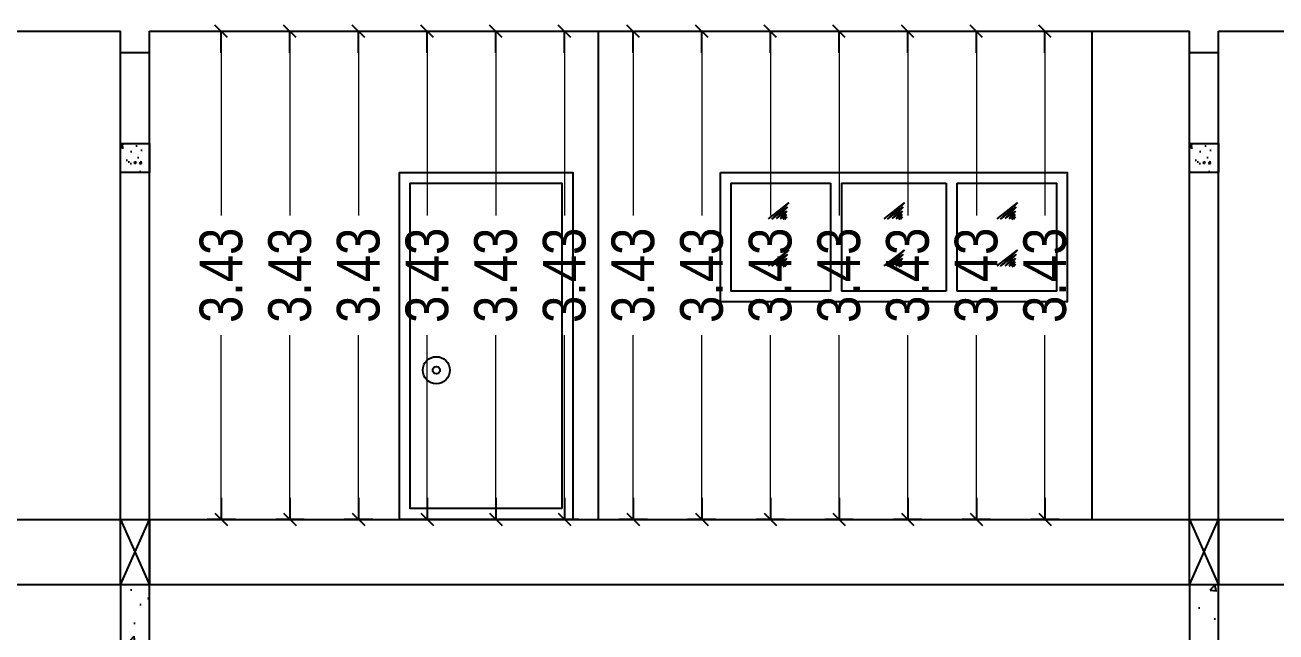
# Model space of a CAD drawing. Header units: metres. Extents: x 113306 to 118716, y -27251 to 0.
# Drawn here: x 118665.62 to 118674.42, y -26934.76 to -26930.5 of the extents above; entities that cross this region are included whole.
import ezdxf

# ---------------------------------------------------------------- set-up
doc = ezdxf.new("R2010")
doc.units = ezdxf.units.M
doc.header["$MEASUREMENT"] = 0
doc.header["$PDMODE"] = 35
doc.linetypes.add('HIDDEN', pattern=[0.375, 0.25, -0.125])
for name, color, linetype in [('BLK_1_FLR_0_REGULAR_ROOM_1', 117, 'Continuous'), ('BLK_1_FLR_0_REGULAR_ROOM_10', 117, 'Continuous'), ('BLK_1_FLR_0_REGULAR_ROOM_11', 117, 'Continuous'), ('BLK_1_FLR_0_REGULAR_ROOM_12', 117, 'Continuous'), ('BLK_1_FLR_0_REGULAR_ROOM_13', 117, 'Continuous'), ('BLK_1_FLR_0_REGULAR_ROOM_2', 117, 'Continuous'), ('BLK_1_FLR_0_REGULAR_ROOM_3', 117, 'Continuous'), ('BLK_1_FLR_0_REGULAR_ROOM_4', 117, 'Continuous'), ('BLK_1_FLR_0_REGULAR_ROOM_5', 117, 'Continuous'), ('BLK_1_FLR_0_REGULAR_ROOM_6', 117, 'Continuous'), ('BLK_1_FLR_0_REGULAR_ROOM_7', 117, 'Continuous'), ('BLK_1_FLR_0_REGULAR_ROOM_8', 117, 'Continuous'), ('BLK_1_FLR_0_REGULAR_ROOM_9', 117, 'Continuous')]:
    doc.layers.add(name, color=color, linetype=linetype)
doc.styles.add('Arial', font='swissc.ttf')
doc.dimstyles.new('FLOOR DIM BUILDING DIM', dxfattribs={"dimtxt": 0.4, "dimasz": 0.025, "dimexe": 0.075, "dimexo": 0.3, "dimgap": 0.09, "dimtad": 0, "dimzin": 3, "dimdsep": 46, "dimtxsty": 'Arial', "dimblk": 'JM1', "dimcen": -0.09, "dimse1": 1, "dimse2": 1, "dimclrd": 5, "dimclre": 250, "dimclrt": 1, "dimazin": 0, "dimtfac": 0.65, "dimtix": 1, "dimtofl": 0, "dimtmove": 0, "dimatfit": 2, "dimfxl": 0, "dimfrac": 1, "dimtolj": 1, "dimlwd": 18, "dimlwe": -1, "dimarcsym": 0})

# ---------------------------------------------------------------- blocks, each defined once
blk = doc.blocks.new('YJTYJ')
at = {"ltscale": 1.5}
for points in [[(118536.8223, -26938.3106), (118535.6031, -26938.3106), (118535.6031, -26935.8722), (118536.8223, -26935.8722)], [(118536.7463, -26938.2346), (118535.6791, -26938.2346), (118535.6791, -26935.9482), (118536.7463, -26935.9482)]]:
    blk.add_lwpolyline(points, close=True, dxfattribs=at)
for radius in [0.0953, 0.0257]:
    blk.add_circle((118535.8628, -26937.2627), radius, dxfattribs=at)
blk = doc.blocks.new('TYJTYK')
h = blk.add_hatch()
h.set_pattern_fill('AR-CONC', color=0, scale=0.003)
h.set_pattern_definition([(50, (116263.7809, -28132.2814), (0.54655401, -0.04781726), [0.05715, -0.62865]), (355, (116263.7809, -28132.2814), (-0.10573026, 0.57317054), [0.04572, -0.50292175]), (100.451445, (116263.82645, -28132.2854), (0.44082374, 0.52535326), [0.04857003, -0.53427073]), (46.1842, (116263.7809, -28132.129), (0.81323712, -0.12612698), [0.085725, -0.942975]), (96.635558, (116263.8487, -28132.1395), (0.7122124, 0.74227837), [0.07285507, -0.80140682]), (351.18415, (116263.7809, -28132.129), (0.7122124, 0.74227837), [0.0685799, -0.7543792]), (21, (116263.8571, -28132.1671), (0.45484317, -0.306795595), [0.05715, -0.62865]), (326, (116263.8571, -28132.1671), (0.18540609, 0.5525639), [0.04572, -0.50292]), (71.451445, (116263.895, -28132.19266), (0.64024926, 0.24576831), [0.04857003, -0.53426981]), (37.5, (116263.7809, -28132.2814), (0.00926581, 0.253665117), [0, -0.496824, 0, -0.51054, 0, -0.504825]), (7.5, (116263.7809, -28132.2814), (0.200458988, 0.300541724), [0, -0.291084, 0, -0.485394, 0, -0.192405]), (327.5, (116263.61097, -28132.2814), (0.406771786, -0.017186232), [0, -0.1905, 0, -0.59436, 0, -0.78867]), (317.5, (116263.53477, -28132.2814), (0.444387544, 0.076279473), [0, -0.24765, 0, -0.394716, 0, -0.56007])])
h.paths.add_polyline_path([(118531.0491, -26938.7678), (118530.8473, -26938.7678), (118530.8473, -26940.108), (118531.0491, -26940.108)])
h = blk.add_hatch()
h.set_pattern_fill('AR-CONC', color=0, scale=0.003)
h.set_pattern_definition([(50, (116263.7809, -28132.37706), (0.54655401, -0.04781726), [0.05715, -0.62865]), (355, (116263.7809, -28132.37706), (-0.10573026, 0.57317054), [0.04572, -0.50292175]), (100.451445, (116263.82645, -28132.38105), (0.44082374, 0.52535326), [0.04857003, -0.53427073]), (46.1842, (116263.7809, -28132.22466), (0.81323712, -0.12612698), [0.085725, -0.942975]), (96.635558, (116263.8487, -28132.2352), (0.7122124, 0.74227837), [0.07285507, -0.80140682]), (351.18415, (116263.7809, -28132.2247), (0.7122124, 0.74227837), [0.0685799, -0.7543792]), (21, (116263.8571, -28132.26276), (0.45484317, -0.306795595), [0.05715, -0.62865]), (326, (116263.8571, -28132.26276), (0.18540609, 0.5525639), [0.04572, -0.50292]), (71.451445, (116263.895, -28132.28833), (0.64024926, 0.24576831), [0.04857003, -0.53426981]), (37.5, (116263.7809, -28132.37706), (0.00926581, 0.253665117), [0, -0.496824, 0, -0.51054, 0, -0.504825]), (7.5, (116263.7809, -28132.37706), (0.200458988, 0.300541724), [0, -0.291084, 0, -0.485394, 0, -0.192405]), (327.5, (116263.61097, -28132.37706), (0.406771786, -0.017186232), [0, -0.1905, 0, -0.59436, 0, -0.78867]), (317.5, (116263.53477, -28132.37706), (0.444387544, 0.076279473), [0, -0.24765, 0, -0.394716, 0, -0.56007])])
h.paths.add_polyline_path([(118530.2384, -26940.108), (118530.2384, -26940.5652), (118531.658, -26940.5652), (118531.658, -26940.108)])
h = blk.add_hatch()
h.set_pattern_fill('AR-SAND', color=0, scale=0.003)
h.set_pattern_definition([(37.5, (116263.7809, -28132.37706), (-0.004800094, 0.146823971), [0, -0.115824, 0, -0.12954, 0, -0.123825]), (7.5, (116263.7809, -28132.37706), (0.134856985, 0.21504753), [0, -0.062484, 0, -0.104394, 0, -0.040005]), (327.5, (116263.68717, -28132.37706), (0.237297711, 0.0004311554), [0, -0.0381, 0, -0.13716, 0, -0.17907]), (317.5, (116263.68717, -28132.37706), (0.229066936, 0.066878797), [0, -0.01905, 0, -0.089916, 0, -0.10287])])
h.paths.add_polyline_path([(118530.2384, -26940.5652), (118530.2384, -26940.7176), (118531.658, -26940.7176), (118531.658, -26940.5652)])
at = {"color": 0}
for p, q in [((118530.8473, -26938.3106), (118531.0505, -26938.7706)), ((118530.8473, -26938.7706), (118531.0505, -26938.3106)), ((118530.8473, -26938.7706), (118530.8473, -26940.108)), ((118531.0505, -26940.108), (118531.0505, -26938.7706))]:
    blk.add_line(p, q, dxfattribs=at)
at = {"color": 0, "linetype": 'HIDDEN', "ltscale": 0.3}
blk.add_line((118530.2384, -26940.5652), (118531.658, -26940.5652), dxfattribs=at)
at = {"color": 0}
blk.add_lwpolyline([(118530.8473, -26938.3106), (118531.0505, -26938.3106), (118531.0505, -26938.7706), (118530.8473, -26938.7706)], close=True, dxfattribs=at)
blk.add_lwpolyline([(118530.2384, -26940.108), (118530.2384, -26940.108), (118530.2384, -26940.7176), (118531.658, -26940.7176), (118531.658, -26940.108), (118530.2384, -26940.108)], dxfattribs=at)
blk = doc.blocks.new('JM1')
at = {"color": 2}
for p, q in [((0, 2), (0, -2)), ((-3, 0), (0, 0)), ((-0.88, -0.88), (0.88, 0.88))]:
    blk.add_line(p, q, dxfattribs=at)
blk = doc.blocks.new('*D249')
at = {"layer": 'BLK_1_FLR_0_REGULAR_ROOM_1', "color": 5, "lineweight": 18, "ltscale": 1.5}
for p, q in [((118667.0003, -26930.5937), (118667.0003, -26931.8382)), ((118667.0003, -26933.9231), (118667.0003, -26932.6786))]:
    blk.add_line(p, q, dxfattribs=at)
at = {"layer": 'Defpoints', "color": 0, "ltscale": 1.5}
for p in [(118667.0003, -26930.5437), (118667.0003, -26930.5437), (118667.0003, -26933.9731)]:
    blk.add_point(p, dxfattribs=at)
at = {"layer": 'BLK_1_FLR_0_REGULAR_ROOM_1', "color": 5, "lineweight": 18, "ltscale": 1.5, "xscale": 0.05, "yscale": 0.05, "zscale": 0.05}
for p, rotation in [((118667.0003, -26930.5437), 90), ((118667.0003, -26933.9731), 270)]:
    blk.add_blockref('JM1', p, dxfattribs=dict(at, rotation=rotation))
at = {"layer": 'BLK_1_FLR_0_REGULAR_ROOM_1', "color": 1, "ltscale": 1.5, "insert": (118667.0003, -26932.2584), "char_height": 0.3, "attachment_point": 5, "rotation": 90, "style": 'Arial'}
blk.add_mtext('\\A1;3.43', dxfattribs=at)
blk = doc.blocks.new('*D250')
at = {"layer": 'BLK_1_FLR_0_REGULAR_ROOM_2', "color": 5, "lineweight": 18, "ltscale": 1.5}
for p, q in [((118667.4831, -26930.5937), (118667.4831, -26931.8382)), ((118667.4831, -26933.9231), (118667.4831, -26932.6786))]:
    blk.add_line(p, q, dxfattribs=at)
at = {"layer": 'Defpoints', "color": 0, "ltscale": 1.5}
for p in [(118667.4831, -26930.5437), (118667.4831, -26930.5437), (118667.4831, -26933.9731)]:
    blk.add_point(p, dxfattribs=at)
at = {"layer": 'BLK_1_FLR_0_REGULAR_ROOM_2', "color": 5, "lineweight": 18, "ltscale": 1.5, "xscale": 0.05, "yscale": 0.05, "zscale": 0.05}
for p, rotation in [((118667.4831, -26930.5437), 90), ((118667.4831, -26933.9731), 270)]:
    blk.add_blockref('JM1', p, dxfattribs=dict(at, rotation=rotation))
at = {"layer": 'BLK_1_FLR_0_REGULAR_ROOM_2', "color": 1, "ltscale": 1.5, "insert": (118667.4831, -26932.2584), "char_height": 0.3, "attachment_point": 5, "rotation": 90, "style": 'Arial'}
blk.add_mtext('\\A1;3.43', dxfattribs=at)
blk = doc.blocks.new('*D251')
at = {"layer": 'BLK_1_FLR_0_REGULAR_ROOM_3', "color": 5, "lineweight": 18, "ltscale": 1.5}
for p, q in [((118667.9658, -26930.5937), (118667.9658, -26931.8382)), ((118667.9658, -26933.9231), (118667.9658, -26932.6786))]:
    blk.add_line(p, q, dxfattribs=at)
at = {"layer": 'Defpoints', "color": 0, "ltscale": 1.5}
for p in [(118667.9658, -26930.5437), (118667.9658, -26930.5437), (118667.9658, -26933.9731)]:
    blk.add_point(p, dxfattribs=at)
at = {"layer": 'BLK_1_FLR_0_REGULAR_ROOM_3', "color": 5, "lineweight": 18, "ltscale": 1.5, "xscale": 0.05, "yscale": 0.05, "zscale": 0.05}
for p, rotation in [((118667.9658, -26930.5437), 90), ((118667.9658, -26933.9731), 270)]:
    blk.add_blockref('JM1', p, dxfattribs=dict(at, rotation=rotation))
at = {"layer": 'BLK_1_FLR_0_REGULAR_ROOM_3', "color": 1, "ltscale": 1.5, "insert": (118667.9658, -26932.2584), "char_height": 0.3, "attachment_point": 5, "rotation": 90, "style": 'Arial'}
blk.add_mtext('\\A1;3.43', dxfattribs=at)
blk = doc.blocks.new('*D252')
at = {"layer": 'BLK_1_FLR_0_REGULAR_ROOM_4', "color": 5, "lineweight": 18, "ltscale": 1.5}
for p, q in [((118668.4486, -26930.5937), (118668.4486, -26931.8382)), ((118668.4486, -26933.9231), (118668.4486, -26932.6786))]:
    blk.add_line(p, q, dxfattribs=at)
at = {"layer": 'Defpoints', "color": 0, "ltscale": 1.5}
for p in [(118668.4486, -26930.5437), (118668.4486, -26930.5437), (118668.4486, -26933.9731)]:
    blk.add_point(p, dxfattribs=at)
at = {"layer": 'BLK_1_FLR_0_REGULAR_ROOM_4', "color": 5, "lineweight": 18, "ltscale": 1.5, "xscale": 0.05, "yscale": 0.05, "zscale": 0.05}
for p, rotation in [((118668.4486, -26930.5437), 90), ((118668.4486, -26933.9731), 270)]:
    blk.add_blockref('JM1', p, dxfattribs=dict(at, rotation=rotation))
at = {"layer": 'BLK_1_FLR_0_REGULAR_ROOM_4', "color": 1, "ltscale": 1.5, "insert": (118668.4486, -26932.2584), "char_height": 0.3, "attachment_point": 5, "rotation": 90, "style": 'Arial'}
blk.add_mtext('\\A1;3.43', dxfattribs=at)
blk = doc.blocks.new('*D253')
at = {"layer": 'BLK_1_FLR_0_REGULAR_ROOM_5', "color": 5, "lineweight": 18, "ltscale": 1.5}
for p, q in [((118668.9314, -26930.5937), (118668.9314, -26931.8382)), ((118668.9314, -26933.9231), (118668.9314, -26932.6786))]:
    blk.add_line(p, q, dxfattribs=at)
at = {"layer": 'Defpoints', "color": 0, "ltscale": 1.5}
for p in [(118668.9314, -26930.5437), (118668.9314, -26930.5437), (118668.9314, -26933.9731)]:
    blk.add_point(p, dxfattribs=at)
at = {"layer": 'BLK_1_FLR_0_REGULAR_ROOM_5', "color": 5, "lineweight": 18, "ltscale": 1.5, "xscale": 0.05, "yscale": 0.05, "zscale": 0.05}
for p, rotation in [((118668.9314, -26930.5437), 90), ((118668.9314, -26933.9731), 270)]:
    blk.add_blockref('JM1', p, dxfattribs=dict(at, rotation=rotation))
at = {"layer": 'BLK_1_FLR_0_REGULAR_ROOM_5', "color": 1, "ltscale": 1.5, "insert": (118668.9314, -26932.2584), "char_height": 0.3, "attachment_point": 5, "rotation": 90, "style": 'Arial'}
blk.add_mtext('\\A1;3.43', dxfattribs=at)
blk = doc.blocks.new('*D254')
at = {"layer": 'BLK_1_FLR_0_REGULAR_ROOM_6', "color": 5, "lineweight": 18, "ltscale": 1.5}
for p, q in [((118669.4142, -26930.5937), (118669.4142, -26931.8382)), ((118669.4142, -26933.9231), (118669.4142, -26932.6786))]:
    blk.add_line(p, q, dxfattribs=at)
at = {"layer": 'Defpoints', "color": 0, "ltscale": 1.5}
for p in [(118669.4142, -26930.5437), (118669.4142, -26930.5437), (118669.4142, -26933.9731)]:
    blk.add_point(p, dxfattribs=at)
at = {"layer": 'BLK_1_FLR_0_REGULAR_ROOM_6', "color": 5, "lineweight": 18, "ltscale": 1.5, "xscale": 0.05, "yscale": 0.05, "zscale": 0.05}
for p, rotation in [((118669.4142, -26930.5437), 90), ((118669.4142, -26933.9731), 270)]:
    blk.add_blockref('JM1', p, dxfattribs=dict(at, rotation=rotation))
at = {"layer": 'BLK_1_FLR_0_REGULAR_ROOM_6', "color": 1, "ltscale": 1.5, "insert": (118669.4142, -26932.2584), "char_height": 0.3, "attachment_point": 5, "rotation": 90, "style": 'Arial'}
blk.add_mtext('\\A1;3.43', dxfattribs=at)
blk = doc.blocks.new('*D255')
at = {"layer": 'BLK_1_FLR_0_REGULAR_ROOM_7', "color": 5, "lineweight": 18, "ltscale": 1.5}
for p, q in [((118669.897, -26930.5937), (118669.897, -26931.8382)), ((118669.897, -26933.9231), (118669.897, -26932.6786))]:
    blk.add_line(p, q, dxfattribs=at)
at = {"layer": 'Defpoints', "color": 0, "ltscale": 1.5}
for p in [(118669.897, -26930.5437), (118669.897, -26930.5437), (118669.897, -26933.9731)]:
    blk.add_point(p, dxfattribs=at)
at = {"layer": 'BLK_1_FLR_0_REGULAR_ROOM_7', "color": 5, "lineweight": 18, "ltscale": 1.5, "xscale": 0.05, "yscale": 0.05, "zscale": 0.05}
for p, rotation in [((118669.897, -26930.5437), 90), ((118669.897, -26933.9731), 270)]:
    blk.add_blockref('JM1', p, dxfattribs=dict(at, rotation=rotation))
at = {"layer": 'BLK_1_FLR_0_REGULAR_ROOM_7', "color": 1, "ltscale": 1.5, "insert": (118669.897, -26932.2584), "char_height": 0.3, "attachment_point": 5, "rotation": 90, "style": 'Arial'}
blk.add_mtext('\\A1;3.43', dxfattribs=at)
blk = doc.blocks.new('*D256')
at = {"layer": 'BLK_1_FLR_0_REGULAR_ROOM_8', "color": 5, "lineweight": 18, "ltscale": 1.5}
for p, q in [((118670.3797, -26930.5937), (118670.3797, -26931.8382)), ((118670.3797, -26933.9231), (118670.3797, -26932.6786))]:
    blk.add_line(p, q, dxfattribs=at)
at = {"layer": 'Defpoints', "color": 0, "ltscale": 1.5}
for p in [(118670.3797, -26930.5437), (118670.3797, -26930.5437), (118670.3797, -26933.9731)]:
    blk.add_point(p, dxfattribs=at)
at = {"layer": 'BLK_1_FLR_0_REGULAR_ROOM_8', "color": 5, "lineweight": 18, "ltscale": 1.5, "xscale": 0.05, "yscale": 0.05, "zscale": 0.05}
for p, rotation in [((118670.3797, -26930.5437), 90), ((118670.3797, -26933.9731), 270)]:
    blk.add_blockref('JM1', p, dxfattribs=dict(at, rotation=rotation))
at = {"layer": 'BLK_1_FLR_0_REGULAR_ROOM_8', "color": 1, "ltscale": 1.5, "insert": (118670.3797, -26932.2584), "char_height": 0.3, "attachment_point": 5, "rotation": 90, "style": 'Arial'}
blk.add_mtext('\\A1;3.43', dxfattribs=at)
blk = doc.blocks.new('*D257')
at = {"layer": 'BLK_1_FLR_0_REGULAR_ROOM_9', "color": 5, "lineweight": 18, "ltscale": 1.5}
for p, q in [((118670.8625, -26930.5937), (118670.8625, -26931.8382)), ((118670.8625, -26933.9231), (118670.8625, -26932.6786))]:
    blk.add_line(p, q, dxfattribs=at)
at = {"layer": 'Defpoints', "color": 0, "ltscale": 1.5}
for p in [(118670.8625, -26930.5437), (118670.8625, -26930.5437), (118670.8625, -26933.9731)]:
    blk.add_point(p, dxfattribs=at)
at = {"layer": 'BLK_1_FLR_0_REGULAR_ROOM_9', "color": 5, "lineweight": 18, "ltscale": 1.5, "xscale": 0.05, "yscale": 0.05, "zscale": 0.05}
for p, rotation in [((118670.8625, -26930.5437), 90), ((118670.8625, -26933.9731), 270)]:
    blk.add_blockref('JM1', p, dxfattribs=dict(at, rotation=rotation))
at = {"layer": 'BLK_1_FLR_0_REGULAR_ROOM_9', "color": 1, "ltscale": 1.5, "insert": (118670.8625, -26932.2584), "char_height": 0.3, "attachment_point": 5, "rotation": 90, "style": 'Arial'}
blk.add_mtext('\\A1;3.43', dxfattribs=at)
blk = doc.blocks.new('*D258')
at = {"layer": 'BLK_1_FLR_0_REGULAR_ROOM_10', "color": 5, "lineweight": 18, "ltscale": 1.5}
for p, q in [((118671.3453, -26930.5937), (118671.3453, -26931.8382)), ((118671.3453, -26933.9231), (118671.3453, -26932.6786))]:
    blk.add_line(p, q, dxfattribs=at)
at = {"layer": 'Defpoints', "color": 0, "ltscale": 1.5}
for p in [(118671.3453, -26930.5437), (118671.3453, -26930.5437), (118671.3453, -26933.9731)]:
    blk.add_point(p, dxfattribs=at)
at = {"layer": 'BLK_1_FLR_0_REGULAR_ROOM_10', "color": 5, "lineweight": 18, "ltscale": 1.5, "xscale": 0.05, "yscale": 0.05, "zscale": 0.05}
for p, rotation in [((118671.3453, -26930.5437), 90), ((118671.3453, -26933.9731), 270)]:
    blk.add_blockref('JM1', p, dxfattribs=dict(at, rotation=rotation))
at = {"layer": 'BLK_1_FLR_0_REGULAR_ROOM_10', "color": 1, "ltscale": 1.5, "insert": (118671.3453, -26932.2584), "char_height": 0.3, "attachment_point": 5, "rotation": 90, "style": 'Arial'}
blk.add_mtext('\\A1;3.43', dxfattribs=at)
blk = doc.blocks.new('*D259')
at = {"layer": 'BLK_1_FLR_0_REGULAR_ROOM_11', "color": 5, "lineweight": 18, "ltscale": 1.5}
for p, q in [((118671.8281, -26930.5937), (118671.8281, -26931.8382)), ((118671.8281, -26933.9231), (118671.8281, -26932.6786))]:
    blk.add_line(p, q, dxfattribs=at)
at = {"layer": 'Defpoints', "color": 0, "ltscale": 1.5}
for p in [(118671.8281, -26930.5437), (118671.8281, -26930.5437), (118671.8281, -26933.9731)]:
    blk.add_point(p, dxfattribs=at)
at = {"layer": 'BLK_1_FLR_0_REGULAR_ROOM_11', "color": 5, "lineweight": 18, "ltscale": 1.5, "xscale": 0.05, "yscale": 0.05, "zscale": 0.05}
for p, rotation in [((118671.8281, -26930.5437), 90), ((118671.8281, -26933.9731), 270)]:
    blk.add_blockref('JM1', p, dxfattribs=dict(at, rotation=rotation))
at = {"layer": 'BLK_1_FLR_0_REGULAR_ROOM_11', "color": 1, "ltscale": 1.5, "insert": (118671.8281, -26932.2584), "char_height": 0.3, "attachment_point": 5, "rotation": 90, "style": 'Arial'}
blk.add_mtext('\\A1;3.43', dxfattribs=at)
blk = doc.blocks.new('*D260')
at = {"layer": 'BLK_1_FLR_0_REGULAR_ROOM_12', "color": 5, "lineweight": 18, "ltscale": 1.5}
for p, q in [((118672.3109, -26930.5937), (118672.3109, -26931.8382)), ((118672.3109, -26933.9231), (118672.3109, -26932.6786))]:
    blk.add_line(p, q, dxfattribs=at)
at = {"layer": 'Defpoints', "color": 0, "ltscale": 1.5}
for p in [(118672.3109, -26930.5437), (118672.3109, -26930.5437), (118672.3109, -26933.9731)]:
    blk.add_point(p, dxfattribs=at)
at = {"layer": 'BLK_1_FLR_0_REGULAR_ROOM_12', "color": 5, "lineweight": 18, "ltscale": 1.5, "xscale": 0.05, "yscale": 0.05, "zscale": 0.05}
for p, rotation in [((118672.3109, -26930.5437), 90), ((118672.3109, -26933.9731), 270)]:
    blk.add_blockref('JM1', p, dxfattribs=dict(at, rotation=rotation))
at = {"layer": 'BLK_1_FLR_0_REGULAR_ROOM_12', "color": 1, "ltscale": 1.5, "insert": (118672.3109, -26932.2584), "char_height": 0.3, "attachment_point": 5, "rotation": 90, "style": 'Arial'}
blk.add_mtext('\\A1;3.43', dxfattribs=at)
blk = doc.blocks.new('*D261')
at = {"layer": 'BLK_1_FLR_0_REGULAR_ROOM_13', "color": 5, "lineweight": 18, "ltscale": 1.5}
for p, q in [((118672.7936, -26930.5937), (118672.7936, -26931.8382)), ((118672.7936, -26933.9231), (118672.7936, -26932.6786))]:
    blk.add_line(p, q, dxfattribs=at)
at = {"layer": 'Defpoints', "color": 0, "ltscale": 1.5}
for p in [(118672.7936, -26930.5437), (118672.7936, -26930.5437), (118672.7936, -26933.9731)]:
    blk.add_point(p, dxfattribs=at)
at = {"layer": 'BLK_1_FLR_0_REGULAR_ROOM_13', "color": 5, "lineweight": 18, "ltscale": 1.5, "xscale": 0.05, "yscale": 0.05, "zscale": 0.05}
for p, rotation in [((118672.7936, -26930.5437), 90), ((118672.7936, -26933.9731), 270)]:
    blk.add_blockref('JM1', p, dxfattribs=dict(at, rotation=rotation))
at = {"layer": 'BLK_1_FLR_0_REGULAR_ROOM_13', "color": 1, "ltscale": 1.5, "insert": (118672.7936, -26932.2584), "char_height": 0.3, "attachment_point": 5, "rotation": 90, "style": 'Arial'}
blk.add_mtext('\\A1;3.43', dxfattribs=at)

msp = doc.modelspace()

# ---------------------------------------------------------------- hatches: boundary and pattern name
at = {"ltscale": 1.5}
h = msp.add_hatch(dxfattribs=at)
h.set_pattern_fill('AR-CONC', color=256, scale=0.0254)
h.set_pattern_definition([(50, (115289.76891, -25474.5646), (0.1821840864, -0.015939042), [0.01905, -0.20955]), (355, (115289.76891, -25474.5646), (-0.035242839, 0.191056802), [0.01524, -0.16764]), (100.4514445, (115289.7841, -25474.56593), (0.146941247, 0.175117758), [0.016190009, -0.178090096]), (46.1842, (115289.76891, -25474.5138), (0.271079298, -0.042041897), [0.028575, -0.314325]), (96.6356355, (115289.7915, -25474.5173), (0.237404134, 0.247426125), [0.024285027, -0.267135295]), (351.184164, (115289.7689, -25474.5138), (0.237404134, 0.247426124), [0.02286, -0.25146]), (21, (115289.79431, -25474.5265), (0.151614391, -0.102265198), [0.01905, -0.20955]), (326, (115289.79431, -25474.5265), (0.061802094, 0.184188111), [0.01524, -0.16764]), (71.451445, (115289.80695, -25474.53502), (0.213416484, 0.081922913), [0.016190008, -0.178090096]), (37.5, (115289.768913, -25474.5646), (0.0030886033, 0.0845550389), [0, -0.165608, 0, -0.17018, 0, -0.168275]), (7.5, (115289.76891, -25474.5646), (0.0668196625, 0.1001805748), [0, -0.097028, 0, -0.161798, 0, -0.064135]), (327.5, (115289.71227, -25474.5646), (0.1355908988, -0.0057289374), [0, -0.0635, 0, -0.19812, 0, -0.26289]), (317.5, (115289.68687, -25474.5646), (0.148129287, 0.0254266655), [0, -0.08255, 0, -0.131572, 0, -0.18669])])
h.paths.add_polyline_path([(118666.4948, -26931.3315), (118666.2916, -26931.3315), (118666.2916, -26931.5347), (118666.4948, -26931.5347)])
h = msp.add_hatch(dxfattribs=at)
h.set_pattern_fill('AR-CONC', color=256, scale=0.0254)
h.set_pattern_definition([(50, (115297.28731, -25474.5646), (0.1821840864, -0.015939042), [0.01905, -0.20955]), (355, (115297.28731, -25474.5646), (-0.035242839, 0.191056802), [0.01524, -0.16764]), (100.4514445, (115297.3025, -25474.56593), (0.146941247, 0.175117758), [0.016190009, -0.178090096]), (46.1842, (115297.28731, -25474.5138), (0.271079298, -0.042041897), [0.028575, -0.314325]), (96.6356355, (115297.3099, -25474.5173), (0.237404134, 0.247426125), [0.024285027, -0.267135295]), (351.184164, (115297.2873, -25474.5138), (0.237404134, 0.247426124), [0.02286, -0.25146]), (21, (115297.31271, -25474.5265), (0.151614391, -0.102265198), [0.01905, -0.20955]), (326, (115297.31271, -25474.5265), (0.061802094, 0.184188111), [0.01524, -0.16764]), (71.451445, (115297.32535, -25474.53502), (0.213416484, 0.081922913), [0.016190008, -0.178090096]), (37.5, (115297.287313, -25474.5646), (0.0030886033, 0.0845550389), [0, -0.165608, 0, -0.17018, 0, -0.168275]), (7.5, (115297.28731, -25474.5646), (0.0668196625, 0.1001805748), [0, -0.097028, 0, -0.161798, 0, -0.064135]), (327.5, (115297.23067, -25474.5646), (0.1355908988, -0.0057289374), [0, -0.0635, 0, -0.19812, 0, -0.26289]), (317.5, (115297.20527, -25474.5646), (0.148129287, 0.0254266655), [0, -0.08255, 0, -0.131572, 0, -0.18669])])
h.paths.add_polyline_path([(118674.0132, -26931.3315), (118673.81, -26931.3315), (118673.81, -26931.5347), (118674.0132, -26931.5347)])

# ---------------------------------------------------------------- linework, layer by layer
for p, q in [((118663.7008, -26930.5437), (118666.2916, -26930.5437)), ((118666.2916, -26934.4331), (118666.2916, -26930.5437)), ((118666.4948, -26934.4331), (118666.4948, -26930.5437)), ((118666.4948, -26930.5437), (118673.81, -26930.5437)), ((118669.6505, -26930.5437), (118669.6505, -26933.9731)), ((118673.1242, -26930.5437), (118673.1242, -26933.9731)), ((118673.81, -26934.4331), (118673.81, -26930.5437)), ((118674.0132, -26934.4331), (118674.0132, -26930.5437)), ((118674.0132, -26930.5437), (118682.0425, -26930.5437)), ((118666.2916, -26930.6913), (118666.4948, -26930.6913)), ((118673.81, -26930.6913), (118674.0132, -26930.6913)), ((118663.4976, -26933.9731), (118709.9308, -26933.9731)), ((118710.762, -26934.4331), (118661.1278, -26934.4331))]:
    msp.add_line(p, q, dxfattribs=at)
at = {"color": 1}
for p, q in [((118671.2858, -26931.6107), (118671.2858, -26932.3687)), ((118671.3618, -26931.6107), (118671.3618, -26932.3687)), ((118672.0987, -26931.6107), (118672.0987, -26932.3687)), ((118672.1747, -26931.6107), (118672.1747, -26932.3687))]:
    msp.add_line(p, q, dxfattribs=at)
at = {"color": 3, "linetype": 'ByBlock'}
for p, q in [((118670.8485, -26931.8603), (118670.9914, -26931.7485)), ((118670.9914, -26931.7485), (118670.872, -26931.8626)), ((118670.872, -26931.8626), (118670.983, -26931.78)), ((118670.983, -26931.78), (118670.9048, -26931.8601)), ((118670.9048, -26931.8601), (118670.9774, -26931.8077)), ((118670.9774, -26931.8077), (118670.9331, -26931.8616)), ((118671.6625, -26931.8603), (118671.8054, -26931.7485)), ((118671.8054, -26931.7485), (118671.6861, -26931.8626)), ((118671.6861, -26931.8626), (118671.797, -26931.78)), ((118671.797, -26931.78), (118671.7188, -26931.8601)), ((118671.7188, -26931.8601), (118671.7915, -26931.8077)), ((118671.7915, -26931.8077), (118671.7471, -26931.8616)), ((118672.4564, -26931.8603), (118672.5993, -26931.7485)), ((118672.5993, -26931.7485), (118672.4799, -26931.8626)), ((118672.4799, -26931.8626), (118672.5909, -26931.78)), ((118672.5909, -26931.78), (118672.5127, -26931.8601)), ((118672.5127, -26931.8601), (118672.5853, -26931.8077)), ((118672.5853, -26931.8077), (118672.541, -26931.8616)), ((118670.9331, -26931.8616), (118670.9759, -26931.8319)), ((118670.9759, -26931.8319), (118670.9517, -26931.8631)), ((118670.9517, -26931.8631), (118670.978, -26931.847)), ((118670.978, -26931.847), (118670.9633, -26931.8636)), ((118670.9633, -26931.8636), (118670.9706, -26931.8553)), ((118671.7471, -26931.8616), (118671.79, -26931.8319)), ((118671.79, -26931.8319), (118671.7658, -26931.8631)), ((118671.7658, -26931.8631), (118671.792, -26931.847)), ((118671.792, -26931.847), (118671.7774, -26931.8636)), ((118671.7774, -26931.8636), (118671.7847, -26931.8553)), ((118672.541, -26931.8616), (118672.5838, -26931.8319)), ((118672.5838, -26931.8319), (118672.5596, -26931.8631)), ((118672.5596, -26931.8631), (118672.5859, -26931.847)), ((118672.5859, -26931.847), (118672.5712, -26931.8636)), ((118672.5712, -26931.8636), (118672.5785, -26931.8553)), ((118670.8485, -26932.1925), (118670.9914, -26932.0807)), ((118670.9914, -26932.0807), (118670.872, -26932.1948)), ((118671.6625, -26932.1925), (118671.8054, -26932.0807)), ((118671.8054, -26932.0807), (118671.6861, -26932.1948)), ((118672.4564, -26932.1925), (118672.5993, -26932.0807)), ((118672.5993, -26932.0807), (118672.4799, -26932.1948)), ((118670.872, -26932.1948), (118670.983, -26932.1121)), ((118670.983, -26932.1121), (118670.9048, -26932.1922)), ((118670.9048, -26932.1922), (118670.9774, -26932.1398)), ((118670.9774, -26932.1398), (118670.9331, -26932.1938)), ((118670.9331, -26932.1938), (118670.9759, -26932.164)), ((118670.9759, -26932.164), (118670.9517, -26932.1953)), ((118670.9517, -26932.1953), (118670.978, -26932.1791)), ((118670.978, -26932.1791), (118670.9633, -26932.1958)), ((118671.6861, -26932.1948), (118671.797, -26932.1121)), ((118671.797, -26932.1121), (118671.7188, -26932.1922)), ((118671.7188, -26932.1922), (118671.7915, -26932.1398)), ((118671.7915, -26932.1398), (118671.7471, -26932.1938)), ((118671.7471, -26932.1938), (118671.79, -26932.164)), ((118671.79, -26932.164), (118671.7658, -26932.1953)), ((118671.7658, -26932.1953), (118671.792, -26932.1791)), ((118671.792, -26932.1791), (118671.7774, -26932.1958)), ((118672.4799, -26932.1948), (118672.5909, -26932.1121)), ((118672.5909, -26932.1121), (118672.5127, -26932.1922)), ((118672.5127, -26932.1922), (118672.5853, -26932.1398)), ((118672.5853, -26932.1398), (118672.541, -26932.1938)), ((118672.541, -26932.1938), (118672.5838, -26932.164)), ((118672.5838, -26932.164), (118672.5596, -26932.1953)), ((118672.5596, -26932.1953), (118672.5859, -26932.1791)), ((118672.5859, -26932.1791), (118672.5712, -26932.1958)), ((118670.9633, -26932.1958), (118670.9706, -26932.1875)), ((118671.7774, -26932.1958), (118671.7847, -26932.1875)), ((118672.5712, -26932.1958), (118672.5785, -26932.1875))]:
    msp.add_line(p, q, dxfattribs=at)
at = {"ltscale": 1.5}
for points in [[(118666.2916, -26931.3315), (118666.4948, -26931.3315), (118666.4948, -26931.5347), (118666.2916, -26931.5347)], [(118673.81, -26931.3315), (118674.0132, -26931.3315), (118674.0132, -26931.5347), (118673.81, -26931.5347)]]:
    msp.add_lwpolyline(points, close=True, dxfattribs=at)
at = {"color": 1}
msp.add_lwpolyline([(118670.5109, -26931.5347), (118672.9495, -26931.5347), (118672.9495, -26932.4447), (118670.5109, -26932.4447)], close=True, dxfattribs=at)
for points in [[(118671.2858, -26932.3687), (118670.5869, -26932.3687), (118670.5869, -26931.6107), (118671.2858, -26931.6107)], [(118671.3618, -26931.6107), (118672.0987, -26931.6107)], [(118672.1747, -26931.6107), (118672.8735, -26931.6107), (118672.8735, -26932.3687), (118672.1747, -26932.3687)], [(118672.0987, -26932.3687), (118671.3618, -26932.3687)]]:
    msp.add_lwpolyline(points, dxfattribs=at)

# ---------------------------------------------------------------- block references
at = {"color": 3}
msp.add_blockref('YJTYJ', (132.6503, 4.3374), dxfattribs=at)
for p in [(135.4443, 4.3374), (142.9627, 4.3374)]:
    msp.add_blockref('TYJTYK', p)

# ---------------------------------------------------------------- dimensions: what is measured, and where the dimension line sits
at = {"layer": 'BLK_1_FLR_0_REGULAR_ROOM_1', "color": 2, "ltscale": 1.5}
dim = msp.add_linear_dim(base=(118667.0003, -26930.5437), p1=(118667.0003, -26933.9731), p2=(118667.0003, -26930.5437), angle=90, dimstyle='FLOOR DIM BUILDING DIM', override={"dimtxt": 0.3, "dimasz": 0.05, "dimpost": '\\X', "dimtfillclr": 256}, dxfattribs=at)
dim.commit()
dim.dimension.update_dxf_attribs({"geometry": '*D249', "text_midpoint": (118667.0003, -26932.2584)})
at = {"layer": 'BLK_1_FLR_0_REGULAR_ROOM_10', "color": 2, "ltscale": 1.5}
dim = msp.add_linear_dim(base=(118671.3453, -26930.5437), p1=(118671.3453, -26933.9731), p2=(118671.3453, -26930.5437), angle=90, dimstyle='FLOOR DIM BUILDING DIM', override={"dimtxt": 0.3, "dimasz": 0.05, "dimpost": '\\X', "dimtfillclr": 256}, dxfattribs=at)
dim.commit()
dim.dimension.update_dxf_attribs({"geometry": '*D258', "text_midpoint": (118671.3453, -26932.2584)})
at = {"layer": 'BLK_1_FLR_0_REGULAR_ROOM_11', "color": 2, "ltscale": 1.5}
dim = msp.add_linear_dim(base=(118671.8281, -26930.5437), p1=(118671.8281, -26933.9731), p2=(118671.8281, -26930.5437), angle=90, dimstyle='FLOOR DIM BUILDING DIM', override={"dimtxt": 0.3, "dimasz": 0.05, "dimpost": '\\X', "dimtfillclr": 256}, dxfattribs=at)
dim.commit()
dim.dimension.update_dxf_attribs({"geometry": '*D259', "text_midpoint": (118671.8281, -26932.2584)})
at = {"layer": 'BLK_1_FLR_0_REGULAR_ROOM_12', "color": 2, "ltscale": 1.5}
dim = msp.add_linear_dim(base=(118672.3109, -26930.5437), p1=(118672.3109, -26933.9731), p2=(118672.3109, -26930.5437), angle=90, dimstyle='FLOOR DIM BUILDING DIM', override={"dimtxt": 0.3, "dimasz": 0.05, "dimpost": '\\X', "dimtfillclr": 256}, dxfattribs=at)
dim.commit()
dim.dimension.update_dxf_attribs({"geometry": '*D260', "text_midpoint": (118672.3109, -26932.2584)})
at = {"layer": 'BLK_1_FLR_0_REGULAR_ROOM_13', "color": 2, "ltscale": 1.5}
dim = msp.add_linear_dim(base=(118672.7936, -26930.5437), p1=(118672.7936, -26933.9731), p2=(118672.7936, -26930.5437), angle=90, dimstyle='FLOOR DIM BUILDING DIM', override={"dimtxt": 0.3, "dimasz": 0.05, "dimpost": '\\X', "dimtfillclr": 256}, dxfattribs=at)
dim.commit()
dim.dimension.update_dxf_attribs({"geometry": '*D261', "text_midpoint": (118672.7936, -26932.2584)})
at = {"layer": 'BLK_1_FLR_0_REGULAR_ROOM_2', "color": 2, "ltscale": 1.5}
dim = msp.add_linear_dim(base=(118667.4831, -26930.5437), p1=(118667.4831, -26933.9731), p2=(118667.4831, -26930.5437), angle=90, dimstyle='FLOOR DIM BUILDING DIM', override={"dimtxt": 0.3, "dimasz": 0.05, "dimpost": '\\X', "dimtfillclr": 256}, dxfattribs=at)
dim.commit()
dim.dimension.update_dxf_attribs({"geometry": '*D250', "text_midpoint": (118667.4831, -26932.2584)})
at = {"layer": 'BLK_1_FLR_0_REGULAR_ROOM_3', "color": 2, "ltscale": 1.5}
dim = msp.add_linear_dim(base=(118667.9658, -26930.5437), p1=(118667.9658, -26933.9731), p2=(118667.9658, -26930.5437), angle=90, dimstyle='FLOOR DIM BUILDING DIM', override={"dimtxt": 0.3, "dimasz": 0.05, "dimpost": '\\X', "dimtfillclr": 256}, dxfattribs=at)
dim.commit()
dim.dimension.update_dxf_attribs({"geometry": '*D251', "text_midpoint": (118667.9658, -26932.2584)})
at = {"layer": 'BLK_1_FLR_0_REGULAR_ROOM_4', "color": 2, "ltscale": 1.5}
dim = msp.add_linear_dim(base=(118668.4486, -26930.5437), p1=(118668.4486, -26933.9731), p2=(118668.4486, -26930.5437), angle=90, dimstyle='FLOOR DIM BUILDING DIM', override={"dimtxt": 0.3, "dimasz": 0.05, "dimpost": '\\X', "dimtfillclr": 256}, dxfattribs=at)
dim.commit()
dim.dimension.update_dxf_attribs({"geometry": '*D252', "text_midpoint": (118668.4486, -26932.2584)})
at = {"layer": 'BLK_1_FLR_0_REGULAR_ROOM_5', "color": 2, "ltscale": 1.5}
dim = msp.add_linear_dim(base=(118668.9314, -26930.5437), p1=(118668.9314, -26933.9731), p2=(118668.9314, -26930.5437), angle=90, dimstyle='FLOOR DIM BUILDING DIM', override={"dimtxt": 0.3, "dimasz": 0.05, "dimpost": '\\X', "dimtfillclr": 256}, dxfattribs=at)
dim.commit()
dim.dimension.update_dxf_attribs({"geometry": '*D253', "text_midpoint": (118668.9314, -26932.2584)})
at = {"layer": 'BLK_1_FLR_0_REGULAR_ROOM_6', "color": 2, "ltscale": 1.5}
dim = msp.add_linear_dim(base=(118669.4142, -26930.5437), p1=(118669.4142, -26933.9731), p2=(118669.4142, -26930.5437), angle=90, dimstyle='FLOOR DIM BUILDING DIM', override={"dimtxt": 0.3, "dimasz": 0.05, "dimpost": '\\X', "dimtfillclr": 256}, dxfattribs=at)
dim.commit()
dim.dimension.update_dxf_attribs({"geometry": '*D254', "text_midpoint": (118669.4142, -26932.2584)})
at = {"layer": 'BLK_1_FLR_0_REGULAR_ROOM_7', "color": 2, "ltscale": 1.5}
dim = msp.add_linear_dim(base=(118669.897, -26930.5437), p1=(118669.897, -26933.9731), p2=(118669.897, -26930.5437), angle=90, dimstyle='FLOOR DIM BUILDING DIM', override={"dimtxt": 0.3, "dimasz": 0.05, "dimpost": '\\X', "dimtfillclr": 256}, dxfattribs=at)
dim.commit()
dim.dimension.update_dxf_attribs({"geometry": '*D255', "text_midpoint": (118669.897, -26932.2584)})
at = {"layer": 'BLK_1_FLR_0_REGULAR_ROOM_8', "color": 2, "ltscale": 1.5}
dim = msp.add_linear_dim(base=(118670.3797, -26930.5437), p1=(118670.3797, -26933.9731), p2=(118670.3797, -26930.5437), angle=90, dimstyle='FLOOR DIM BUILDING DIM', override={"dimtxt": 0.3, "dimasz": 0.05, "dimpost": '\\X', "dimtfillclr": 256}, dxfattribs=at)
dim.commit()
dim.dimension.update_dxf_attribs({"geometry": '*D256', "text_midpoint": (118670.3797, -26932.2584)})
at = {"layer": 'BLK_1_FLR_0_REGULAR_ROOM_9', "color": 2, "ltscale": 1.5}
dim = msp.add_linear_dim(base=(118670.8625, -26930.5437), p1=(118670.8625, -26933.9731), p2=(118670.8625, -26930.5437), angle=90, dimstyle='FLOOR DIM BUILDING DIM', override={"dimtxt": 0.3, "dimasz": 0.05, "dimpost": '\\X', "dimtfillclr": 256}, dxfattribs=at)
dim.commit()
dim.dimension.update_dxf_attribs({"geometry": '*D257', "text_midpoint": (118670.8625, -26932.2584)})

doc.saveas('drawing.dxf')
